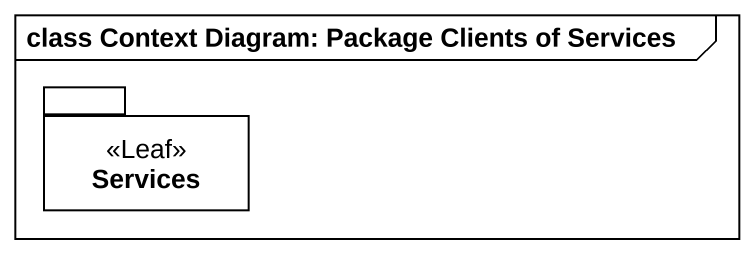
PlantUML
@startuml
mainframe class Context Diagram: Package Clients of Services
package Services <<Leaf>> {
}
@enduml
